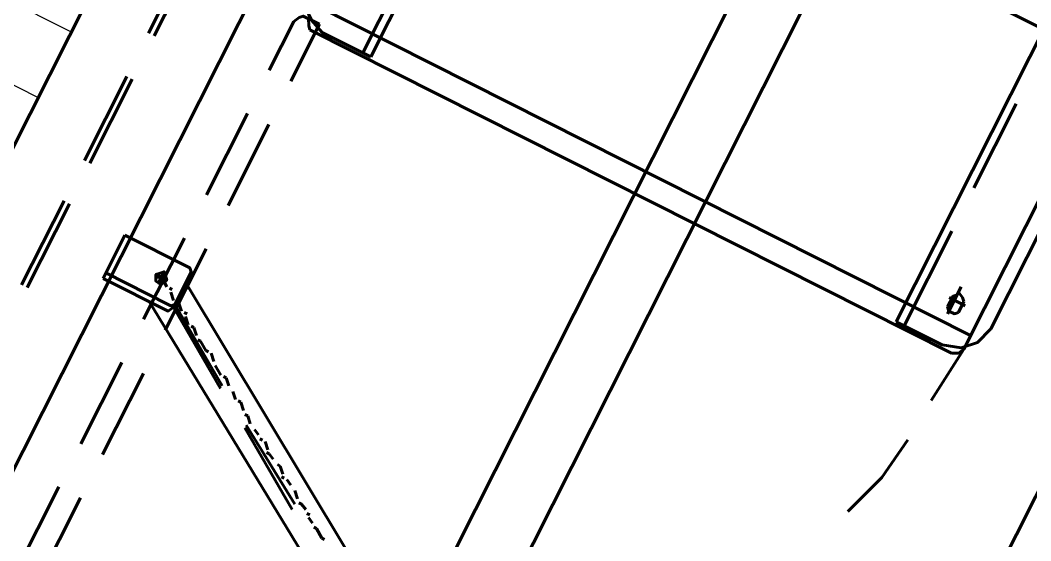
# Model space of a CAD drawing. Header units: metres. Extents: x 0 to 547597, y 0 to 1844684.
# Drawn here: x 543449.293 to 543450.671, y 1844570.735 to 1844571.445 of the extents above; entities that cross this region are included whole.
import ezdxf

# ---------------------------------------------------------------- set-up
doc = ezdxf.new("R2010")
doc.units = ezdxf.units.M
doc.layers.add('5_Thep', color=4, linetype='Continuous')
doc.layers.add('TUONG RAO', color=61, linetype='Continuous')
doc.layers.add('giai đoạn này', color=10, linetype='Continuous', lineweight=60)

# ---------------------------------------------------------------- blocks, each defined once
blk = doc.blocks.new('MBA220-MB')
at = {"color": 1}
for points in [[(5773.7, 628.2), (5773.7, 826.6), (2508.7, 826.6), (2508.7, 628.2), (5773.7, 628.2)], [(4306.5, 537.3), (3628.7, -537.3)], [(4364.4, 537.3), (3674.2, -570.3)], [(2314.5, 471.2), (3190.6, 471.2)], [(3240.2, 421.6), (3232, 446.4), (3215.4, 462.9), (3190.6, 471.2)], [(2793.9, -549.7), (2793.9, 450.5)], [(2793.9, 450.5), (3232, 450.5)], [(3211.3, 450.5), (3211.3, -549.7)], [(3244.4, 438.1), (3240.2, 446.4), (3232, 450.5)], [(3314.6, 442.2), (3232, 450.5)], [(3244.4, 438.1), (3244.4, -541.4)], [(3500.6, 409.2), (3438.6, 429.8), (3376.6, 438.1)], [(3174.1, 421.6), (3170, 417.4), (3165.8, 409.2), (3170, 409.2), (3174.1, 405), (3190.6, 405)], [(3174.1, 421.6), (3190.6, 421.6)], [(3178.2, 400.9), (3178.2, 425.7)], [(3190.6, 405), (3194.8, 409.2), (3194.8, 417.4), (3190.6, 421.6)], [(3240.2, 421.6), (3240.2, 351.3)], [(3157.6, 409.2), (3198.9, 409.2)], [(2901.3, 363.7), (3029.5, 363.7)], [(3095.6, 363.7), (3240.2, 363.7)], [(3240.2, 351.3), (2314.5, 351.3)], [(1876.4, 45.5), (3905.6, 45.5)], [(1876.4, 45.5), (3905.6, 45.5)], [(1876.4, -45.5), (3905.6, -45.5)], [(1876.4, -45.5), (3905.6, -45.5)], [(3856, -214.9), (3847.8, -227.3)], [(3856, -214.9), (3856, -210.8)], [(3847.8, -231.4), (3847.8, -227.3)], [(3835.4, -248), (3835.4, -243.8)], [(3843.6, -235.6), (3839.5, -243.8)], [(3831.2, -252.1), (3827.1, -260.4)], [(3827.1, -264.5), (3827.1, -260.4)], [(3831.2, -268.6), (3765.1, -376.1)], [(3839.5, -268.6), (3769.2, -376.1)], [(3823, -268.6), (3814.7, -276.9)], [(3810.6, -285.2), (3806.4, -293.4)], [(3814.7, -281), (3814.7, -281)], [(3802.3, -301.7), (3794, -310)], [(3806.4, -301.7), (3806.4, -297.6)], [(3794, -314.1), (3794, -310)], [(3789.9, -322.4), (3785.8, -330.6)], [(3785.8, -334.8), (3785.8, -330.6)], [(3781.6, -334.8), (3773.4, -343)], [(3769.2, -355.4), (3765.1, -363.7)], [(3773.4, -351.3), (3773.4, -347.2)], [(3761, -372), (3752.7, -380.2)], [(3765.1, -363.7), (3765.1, -363.7)], [(3752.7, -384.4), (3752.7, -380.2)], [(3748.6, -388.5), (3740.3, -396.8)], [(3740.3, -400.9), (3740.3, -396.8)], [(3740.3, -405), (3732.1, -413.3)], [(3727.9, -421.6), (3719.7, -429.8)], [(3732.1, -417.4), (3732.1, -417.4)], [(3732.1, -429.8), (3661.8, -537.3)], [(3736.2, -429.8), (3665.9, -537.3)], [(3719.7, -438.1), (3711.4, -450.5)], [(3719.7, -434), (3719.7, -429.8)], [(3240.2, -450.5), (2314.5, -450.5)], [(3240.2, -524.9), (3240.2, -450.5)], [(3707.3, -454.6), (3699, -462.9)], [(3711.4, -450.5), (3711.4, -450.5)], [(3095.6, -462.9), (3240.2, -462.9)], [(3699, -471.2), (3699, -467)], [(3699, -471.2), (3690.7, -483.6)], [(3686.6, -491.8), (3678.3, -500.1)], [(3690.7, -487.7), (3690.7, -483.6)], [(3678.3, -508.4), (3670.1, -516.6)], [(3678.3, -504.2), (3678.3, -500.1)], [(3665.9, -520.8), (3665.9, -516.6)], [(3190.6, -574.5), (3215.4, -566.2), (3232, -545.5), (3240.2, -524.9)], [(3318.8, -533.2), (3232, -533.2)], [(3232, -533.2), (3232, -557.9), (3236.1, -562.1), (3244.4, -566.2)], [(3508.9, -533.2), (3384.9, -533.2)], [(3699, -533.2), (3575, -533.2)], [(3665.9, -537.3), (3612.2, -537.3), (3608.1, -541.4), (3608.1, -545.5)], [(3665.9, -524.9), (3657.7, -533.2)], [(3657.7, -537.3), (3657.7, -533.2)], [(3665.9, -545.5), (3665.9, -541.4), (3661.8, -537.3)], [(3674.2, -640.6), (3674.2, -541.4), (3665.9, -537.3)], [(3889.1, -533.2), (3765.1, -533.2)], [(4083.4, -533.2), (3955.2, -533.2)], [(3232, -549.7), (3240.2, -545.5), (3244.4, -541.4)], [(3608.1, -545.5), (3608.1, -640.6)], [(3645.3, -553.8), (3645.3, -549.7)], [(3657.7, -541.4), (3649.4, -549.7)], [(3665.9, -545.5), (3665.9, -640.6)], [(3628.7, -570.3), (3645.3, -570.3), (3645.3, -566.2), (3637, -562.1), (3632.9, -566.2), (3628.7, -570.3), (3632.9, -574.5), (3637, -578.6), (3645.3, -574.5), (3645.3, -570.3)], [(3645.3, -557.9), (3637, -570.3)], [(3637, -562.1), (3637, -578.6)], [(3641.1, -562.1), (3637, -566.2), (3637, -570.3), (3641.1, -578.6)], [(3318.8, -566.2), (3244.4, -566.2)], [(3508.9, -566.2), (3384.9, -566.2)], [(3699, -566.2), (3575, -566.2)], [(3889.1, -566.2), (3765.1, -566.2)], [(4083.4, -566.2), (3955.2, -566.2)], [(5773.7, -830.7), (5773.7, -632.3), (2508.7, -632.3), (2508.7, -830.7), (5773.7, -830.7)], [(3674.2, -640.6), (3608.1, -640.6)], [(3347.7, -727.4), (3223.7, -727.4)], [(3541.9, -727.4), (3413.8, -727.4)], [(3732.1, -727.4), (3603.9, -727.4)], [(3347.7, -735.7), (3223.7, -735.7)], [(3541.9, -735.7), (3413.8, -735.7)], [(3732.1, -735.7), (3603.9, -735.7)]]:
    blk.add_lwpolyline(points, dxfattribs=at)
blk = doc.blocks.new('mb moiTQK')
at = {"layer": 'TUONG RAO'}
for p, q in [((-84.6581, -84.4878), (-84.6581, -83.3409)), ((-84.5581, -84.5878), (-84.5581, -83.3409))]:
    blk.add_line(p, q, dxfattribs=at)
at = {"layer": 'giai đoạn này', "color": 1, "linetype": 'ByBlock', "ltscale": 5, "xscale": 0.001, "yscale": 0.001, "zscale": 0.001}
blk.add_blockref('MBA220-MB', (-88.0517, -82.5102), dxfattribs=at)
blk = doc.blocks.new('ACAD-DinhViTuyenDz220kV')
blk.add_circle((543470.1879, 1844560.0696), 117.5514)
at = {"layer": '5_Thep', "rotation": 243.2403583287449}
blk.add_blockref('mb moiTQK', (543485.661, 1844458.313), dxfattribs=at)

msp = doc.modelspace()

# ---------------------------------------------------------------- block references
msp.add_blockref('ACAD-DinhViTuyenDz220kV', (0, 0))

doc.saveas('drawing.dxf')
